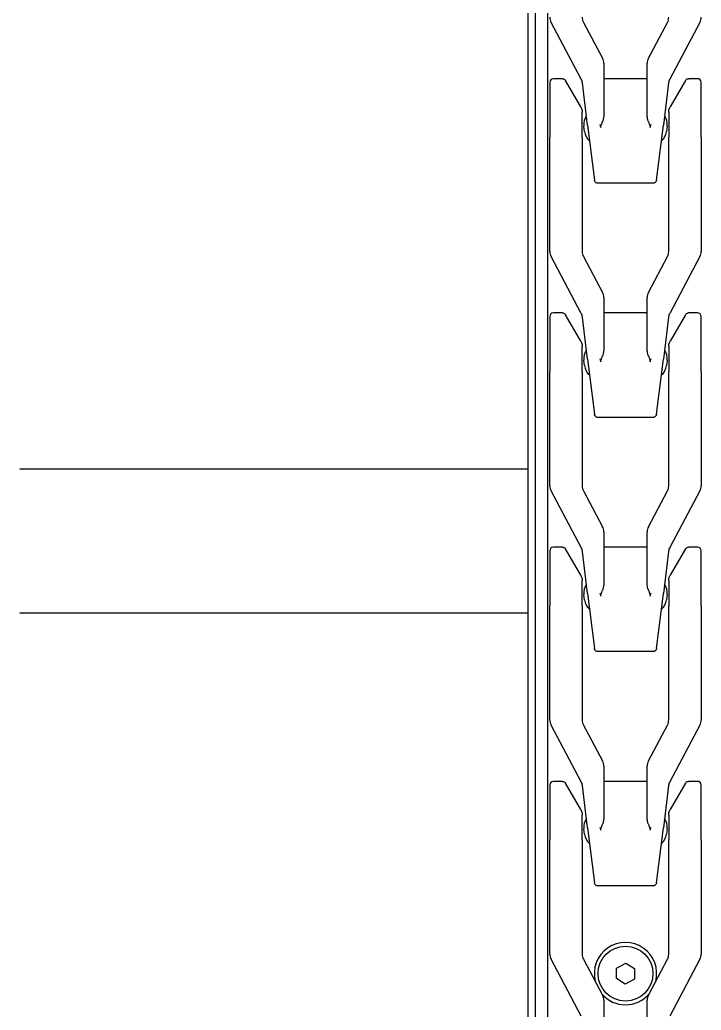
# Model space of a CAD drawing. Extents: x -3873 to 164127, y 7129 to 96529.
# Drawn here: x 42982.2 to 43171.2, y 50180.2 to 50455 of the extents above; entities that cross this region are included whole.
import ezdxf

# ---------------------------------------------------------------- set-up
doc = ezdxf.new("R2010")
doc.units = 0
doc.layers.add('LAYOUT', color=90, linetype='CONTINUOUS')
doc.layers.add('LAYOUT-KROMEKA', color=1, linetype='CONTINUOUS')

# ---------------------------------------------------------------- blocks, each defined once
blk = doc.blocks.new('A$Ccf7c2aec')
at = {"layer": 'LAYOUT-KROMEKA'}
for p, q in [((860.63, 623.1), (860.63, 764.1)), ((900.63, 623.1), (900.63, 764.1)), ((175.51, 623.1), (1836.63, 623.1)), ((175.51, 621.1), (1836.63, 621.1)), ((169.51, 617.6), (1840.63, 617.6)), ((748.85, 608.36), (764.62, 616.75)), ((766.03, 617.1), (797.73, 617.1)), ((812.98, 617.1), (797.73, 617.1)), ((813.85, 608.36), (829.62, 616.75)), ((813.98, 613.59), (813.98, 616.1)), ((831.03, 617.1), (862.73, 617.1)), ((877.98, 617.1), (862.73, 617.1)), ((878.85, 608.36), (894.62, 616.75)), ((878.98, 613.59), (878.98, 616.1)), ((896.03, 617.1), (927.73, 617.1)), ((942.98, 617.1), (927.73, 617.1)), ((943.85, 608.36), (959.62, 616.75)), ((943.98, 613.59), (943.98, 616.1)), ((961.03, 617.1), (992.73, 617.1)), ((1007.98, 617.1), (992.73, 617.1)), ((1008.85, 608.36), (1024.62, 616.75)), ((1008.98, 613.59), (1008.98, 616.1)), ((806.18, 608.5), (813.48, 612.72)), ((871.18, 608.5), (878.48, 612.72)), ((936.18, 608.5), (943.48, 612.72)), ((1001.18, 608.5), (1008.48, 612.72)), ((764.62, 607.75), (754.66, 602.45)), ((797.73, 608.1), (766.03, 608.1)), ((797.73, 608.1), (804.68, 608.1)), ((799.36, 607.49), (800.84, 607.67)), ((801.11, 606.6), (812.81, 608.03)), ((829.62, 607.75), (819.66, 602.45)), ((862.73, 608.1), (831.03, 608.1)), ((862.73, 608.1), (869.68, 608.1)), ((864.36, 607.49), (865.84, 607.67)), ((866.11, 606.6), (877.81, 608.03)), ((894.62, 607.75), (884.66, 602.45)), ((927.73, 608.1), (896.03, 608.1)), ((927.73, 608.1), (934.68, 608.1)), ((929.36, 607.49), (930.84, 607.67)), ((931.11, 606.6), (942.81, 608.03)), ((959.62, 607.75), (949.66, 602.45)), ((992.73, 608.1), (961.03, 608.1)), ((992.73, 608.1), (999.68, 608.1)), ((994.36, 607.49), (995.84, 607.67)), ((996.11, 606.6), (1007.81, 608.03)), ((1024.62, 607.75), (1014.66, 602.45)), ((801.11, 606.6), (785.86, 604.73)), ((866.11, 606.6), (850.86, 604.73)), ((931.11, 606.6), (915.86, 604.73)), ((996.11, 606.6), (980.86, 604.73)), ((753.25, 602.1), (739.13, 602.1)), ((784.98, 588.47), (784.98, 603.73)), ((818.25, 602.1), (804.13, 602.1)), ((813.98, 590.1), (813.98, 602.1)), ((849.98, 588.47), (849.98, 603.73)), ((883.25, 602.1), (869.13, 602.1)), ((878.98, 590.1), (878.98, 602.1)), ((914.98, 588.47), (914.98, 603.73)), ((948.25, 602.1), (934.13, 602.1)), ((943.98, 590.1), (943.98, 602.1)), ((979.98, 588.47), (979.98, 603.73)), ((1013.25, 602.1), (999.13, 602.1)), ((1008.98, 590.1), (1008.98, 602.1)), ((757.75, 596.17), (759.25, 598.63)), ((759.25, 598.63), (762.14, 598.56)), ((762.14, 598.56), (763.52, 596.03)), ((759.13, 593.64), (757.75, 596.17)), ((763.52, 596.03), (762.02, 593.57)), ((762.02, 593.57), (759.13, 593.64)), ((739.13, 590.1), (753.25, 590.1)), ((754.66, 589.75), (764.62, 584.45)), ((804.13, 590.1), (818.25, 590.1)), ((819.66, 589.75), (829.62, 584.45)), ((869.13, 590.1), (883.25, 590.1)), ((884.66, 589.75), (894.62, 584.45)), ((934.13, 590.1), (948.25, 590.1)), ((949.66, 589.75), (959.62, 584.45)), ((999.13, 590.1), (1013.25, 590.1)), ((1014.66, 589.75), (1024.62, 584.45)), ((785.86, 587.47), (801.11, 585.6)), ((812.81, 584.17), (801.11, 585.6)), ((850.86, 587.47), (866.11, 585.6)), ((877.81, 584.17), (866.11, 585.6)), ((915.86, 587.47), (931.11, 585.6)), ((942.81, 584.17), (931.11, 585.6)), ((980.86, 587.47), (996.11, 585.6)), ((1007.81, 584.17), (996.11, 585.6)), ((764.62, 575.45), (748.85, 583.84)), ((766.03, 584.1), (797.73, 584.1)), ((804.68, 584.1), (797.73, 584.1)), ((800.84, 584.53), (799.36, 584.71)), ((813.48, 579.48), (806.18, 583.7)), ((829.62, 575.45), (813.85, 583.84)), ((831.03, 584.1), (862.73, 584.1)), ((869.68, 584.1), (862.73, 584.1)), ((865.84, 584.53), (864.36, 584.71)), ((878.48, 579.48), (871.18, 583.7)), ((894.62, 575.45), (878.85, 583.84)), ((896.03, 584.1), (927.73, 584.1)), ((934.68, 584.1), (927.73, 584.1)), ((930.84, 584.53), (929.36, 584.71)), ((943.48, 579.48), (936.18, 583.7)), ((959.62, 575.45), (943.85, 583.84)), ((961.03, 584.1), (992.73, 584.1)), ((999.68, 584.1), (992.73, 584.1)), ((995.84, 584.53), (994.36, 584.71)), ((1008.48, 579.48), (1001.18, 583.7)), ((1024.62, 575.45), (1008.85, 583.84)), ((813.98, 576.1), (813.98, 578.61)), ((878.98, 576.1), (878.98, 578.61)), ((943.98, 576.1), (943.98, 578.61)), ((1008.98, 576.1), (1008.98, 578.61)), ((797.73, 575.1), (766.03, 575.1)), ((797.73, 575.1), (812.98, 575.1)), ((862.73, 575.1), (831.03, 575.1)), ((862.73, 575.1), (877.98, 575.1)), ((927.73, 575.1), (896.03, 575.1)), ((927.73, 575.1), (942.98, 575.1)), ((992.73, 575.1), (961.03, 575.1)), ((992.73, 575.1), (1007.98, 575.1))]:
    blk.add_line(p, q, dxfattribs=at)
blk.add_circle((760.63, 596.1), 7.62, dxfattribs=at)
for centre, radius, start, end in [((766.03, 614.1), 3, 90, 118), ((812.98, 616.1), 1, 0, 90), ((831.03, 614.1), 3, 90, 118), ((877.98, 616.1), 1, 0, 90), ((896.03, 614.1), 3, 90, 118), ((942.98, 616.1), 1, 0, 90), ((961.03, 614.1), 3, 90, 118), ((1007.98, 616.1), 1, 0, 90), ((1026.03, 614.1), 3, 90, 118), ((766.03, 605.1), 3, 90, 118), ((799.85, 603.52), 4, 96.9958, 140.527), ((801.33, 603.7), 4, 53.4646, 96.9958), ((812.44, 611.01), 3, 276.9958, 298), ((831.03, 605.1), 3, 90, 118), ((864.85, 603.52), 4, 96.9958, 140.527), ((866.33, 603.7), 4, 53.4646, 96.9958), ((877.44, 611.01), 3, 276.9958, 298), ((896.03, 605.1), 3, 90, 118), ((929.85, 603.52), 4, 96.9958, 140.527), ((931.33, 603.7), 4, 53.4646, 96.9958), ((942.44, 611.01), 3, 276.9958, 298), ((961.03, 605.1), 3, 90, 118), ((994.85, 603.52), 4, 96.9958, 140.527), ((996.33, 603.7), 4, 53.4646, 96.9958), ((1007.44, 611.01), 3, 276.9958, 298), ((1026.03, 605.1), 3, 90, 118), ((760.63, 596.1), 8.65, 255.4623, 104.5377), ((760.63, 596.1), 8.65, 131.4623, 228.5377), ((753.25, 605.1), 3, 270, 298), ((818.25, 605.1), 3, 270, 298), ((883.25, 605.1), 3, 270, 298), ((948.25, 605.1), 3, 270, 298), ((1013.25, 605.1), 3, 270, 298), ((753.25, 587.1), 3, 62, 90), ((818.25, 587.1), 3, 62, 90), ((883.25, 587.1), 3, 62, 90), ((948.25, 587.1), 3, 62, 90), ((1013.25, 587.1), 3, 62, 90), ((799.85, 588.68), 4, 219.473, 263.0042), ((864.85, 588.68), 4, 219.473, 263.0042), ((929.85, 588.68), 4, 219.473, 263.0042), ((994.85, 588.68), 4, 219.473, 263.0042), ((766.03, 587.1), 3, 242, 270), ((801.33, 588.5), 4, 263.0042, 306.5354), ((812.44, 581.19), 3, 62, 83.0042), ((831.03, 587.1), 3, 242, 270), ((866.33, 588.5), 4, 263.0042, 306.5354), ((877.44, 581.19), 3, 62, 83.0042), ((896.03, 587.1), 3, 242, 270), ((931.33, 588.5), 4, 263.0042, 306.5354), ((942.44, 581.19), 3, 62, 83.0042), ((961.03, 587.1), 3, 242, 270), ((996.33, 588.5), 4, 263.0042, 306.5354), ((1007.44, 581.19), 3, 62, 83.0042), ((1026.03, 587.1), 3, 242, 270), ((766.03, 578.1), 3, 242, 270), ((812.98, 576.1), 1, 270, 0), ((831.03, 578.1), 3, 242, 270), ((877.98, 576.1), 1, 270, 0), ((896.03, 578.1), 3, 242, 270), ((942.98, 576.1), 1, 270, 0), ((961.03, 578.1), 3, 242, 270), ((1007.98, 576.1), 1, 270, 0), ((1026.03, 578.1), 3, 242, 270)]:
    blk.add_arc(centre, radius, start, end, dxfattribs=at)
for points, knots in [([(813.98, 613.59), (813.98, 613.48), (813.96, 613.36), (813.89, 613.16), (813.84, 613.06), (813.71, 612.89), (813.63, 612.81), (813.52, 612.74), (813.5, 612.73), (813.48, 612.72)], [0.0000243, 0.0000243, 0.0000243, 0.0000243, 0.0328926, 0.0328926, 0.0653838, 0.0653838, 0.0978897, 0.0978897, 0.1042618, 0.1042618, 0.1042618, 0.1042618]), ([(878.98, 613.59), (878.98, 613.48), (878.96, 613.36), (878.89, 613.16), (878.84, 613.06), (878.71, 612.89), (878.63, 612.81), (878.52, 612.74), (878.5, 612.73), (878.48, 612.72)], [0.0000243, 0.0000243, 0.0000243, 0.0000243, 0.0328926, 0.0328926, 0.0653838, 0.0653838, 0.0978897, 0.0978897, 0.1042618, 0.1042618, 0.1042618, 0.1042618]), ([(943.98, 613.59), (943.98, 613.48), (943.96, 613.36), (943.89, 613.16), (943.84, 613.06), (943.71, 612.89), (943.63, 612.81), (943.52, 612.74), (943.5, 612.73), (943.48, 612.72)], [0.0000243, 0.0000243, 0.0000243, 0.0000243, 0.0328926, 0.0328926, 0.0653838, 0.0653838, 0.0978897, 0.0978897, 0.1042618, 0.1042618, 0.1042618, 0.1042618]), ([(1008.98, 613.59), (1008.98, 613.48), (1008.96, 613.36), (1008.89, 613.16), (1008.84, 613.06), (1008.71, 612.89), (1008.63, 612.81), (1008.52, 612.74), (1008.5, 612.73), (1008.48, 612.72)], [0.0000243, 0.0000243, 0.0000243, 0.0000243, 0.0328926, 0.0328926, 0.0653838, 0.0653838, 0.0978897, 0.0978897, 0.1042618, 0.1042618, 0.1042618, 0.1042618]), ([(806.18, 608.5), (805.87, 608.32), (805.53, 608.2), (805.17, 608.14), (805.08, 608.13), (804.99, 608.11), (804.89, 608.11), (804.82, 608.1), (804.75, 608.1), (804.68, 608.1)], [0, 0, 0, 0, 0.684637, 0.684637, 0.684637, 0.86523, 0.86523, 0.86523, 1, 1, 1, 1]), ([(871.18, 608.5), (870.87, 608.32), (870.53, 608.2), (870.17, 608.14), (870.08, 608.13), (869.99, 608.11), (869.89, 608.11), (869.82, 608.1), (869.75, 608.1), (869.68, 608.1)], [0, 0, 0, 0, 0.684637, 0.684637, 0.684637, 0.86523, 0.86523, 0.86523, 1, 1, 1, 1]), ([(936.18, 608.5), (935.87, 608.32), (935.53, 608.2), (935.17, 608.14), (935.08, 608.13), (934.99, 608.11), (934.89, 608.11), (934.82, 608.1), (934.75, 608.1), (934.68, 608.1)], [0, 0, 0, 0, 0.684637, 0.684637, 0.684637, 0.86523, 0.86523, 0.86523, 1, 1, 1, 1]), ([(1001.18, 608.5), (1000.87, 608.32), (1000.53, 608.2), (1000.17, 608.14), (1000.08, 608.13), (999.99, 608.11), (999.89, 608.11), (999.82, 608.1), (999.75, 608.1), (999.68, 608.1)], [0, 0, 0, 0, 0.684637, 0.684637, 0.684637, 0.86523, 0.86523, 0.86523, 1, 1, 1, 1]), ([(784.98, 603.73), (784.98, 603.84), (785, 603.95), (785.07, 604.16), (785.12, 604.25), (785.25, 604.43), (785.34, 604.5), (785.52, 604.62), (785.62, 604.67), (785.74, 604.7), (785.77, 604.71), (785.8, 604.72), (785.81, 604.72), (785.83, 604.72), (785.84, 604.72), (785.85, 604.72), (785.85, 604.72), (785.85, 604.73), (785.86, 604.73), (785.86, 604.73), (785.86, 604.73), (785.86, 604.73), (785.86, 604.73), (785.86, 604.73), (785.86, 604.73), (785.86, 604.73), (785.86, 604.73), (785.86, 604.73), (785.86, 604.73), (785.86, 604.73)], [0.0000031, 0.0000031, 0.0000031, 0.0000031, 0.0324341, 0.0324341, 0.064942, 0.064942, 0.0974473, 0.0974473, 0.1299526, 0.1299526, 0.137103, 0.137103, 0.1406951, 0.1406951, 0.1424933, 0.1424933, 0.1433926, 0.1433926, 0.1438423, 0.1438423, 0.1440672, 0.1440672, 0.1441796, 0.1441796, 0.1442358, 0.1442358, 0.1442639, 0.1442639, 0.1442889, 0.1442889, 0.1442889, 0.1442889]), ([(849.98, 603.73), (849.98, 603.84), (850, 603.95), (850.07, 604.16), (850.12, 604.25), (850.25, 604.43), (850.34, 604.5), (850.52, 604.62), (850.62, 604.67), (850.74, 604.7), (850.77, 604.71), (850.8, 604.72), (850.81, 604.72), (850.83, 604.72), (850.84, 604.72), (850.85, 604.72), (850.85, 604.72), (850.85, 604.73), (850.86, 604.73), (850.86, 604.73), (850.86, 604.73), (850.86, 604.73), (850.86, 604.73), (850.86, 604.73), (850.86, 604.73), (850.86, 604.73), (850.86, 604.73), (850.86, 604.73), (850.86, 604.73), (850.86, 604.73), (850.86, 604.73), (850.86, 604.73)], [0.0000031, 0.0000031, 0.0000031, 0.0000031, 0.0324341, 0.0324341, 0.064942, 0.064942, 0.0974473, 0.0974473, 0.1299526, 0.1299526, 0.137103, 0.137103, 0.1406951, 0.1406951, 0.1424933, 0.1424933, 0.1433926, 0.1433926, 0.1438423, 0.1438423, 0.1440672, 0.1440672, 0.1441796, 0.1441796, 0.1442358, 0.1442358, 0.1442639, 0.1442639, 0.144278, 0.144278, 0.1443519, 0.1443519, 0.1443519, 0.1443519]), ([(914.98, 603.73), (914.98, 603.84), (915, 603.95), (915.07, 604.16), (915.12, 604.25), (915.25, 604.43), (915.34, 604.5), (915.52, 604.62), (915.62, 604.67), (915.74, 604.7), (915.77, 604.71), (915.8, 604.72), (915.81, 604.72), (915.83, 604.72), (915.84, 604.72), (915.85, 604.72), (915.85, 604.72), (915.85, 604.73), (915.86, 604.73), (915.86, 604.73), (915.86, 604.73), (915.86, 604.73), (915.86, 604.73), (915.86, 604.73), (915.86, 604.73), (915.86, 604.73), (915.86, 604.73), (915.86, 604.73), (915.86, 604.73), (915.86, 604.73), (915.86, 604.73), (915.86, 604.73)], [0.0000031, 0.0000031, 0.0000031, 0.0000031, 0.0324341, 0.0324341, 0.064942, 0.064942, 0.0974473, 0.0974473, 0.1299526, 0.1299526, 0.137103, 0.137103, 0.1406951, 0.1406951, 0.1424933, 0.1424933, 0.1433926, 0.1433926, 0.1438423, 0.1438423, 0.1440672, 0.1440672, 0.1441796, 0.1441796, 0.1442358, 0.1442358, 0.1442639, 0.1442639, 0.144278, 0.144278, 0.1443241, 0.1443241, 0.1443241, 0.1443241]), ([(979.98, 603.73), (979.98, 603.84), (980, 603.95), (980.07, 604.16), (980.12, 604.25), (980.25, 604.43), (980.34, 604.5), (980.52, 604.62), (980.62, 604.67), (980.74, 604.7), (980.77, 604.71), (980.8, 604.72), (980.81, 604.72), (980.83, 604.72), (980.84, 604.72), (980.85, 604.72), (980.85, 604.72), (980.85, 604.73), (980.86, 604.73), (980.86, 604.73), (980.86, 604.73), (980.86, 604.73), (980.86, 604.73), (980.86, 604.73), (980.86, 604.73), (980.86, 604.73), (980.86, 604.73), (980.86, 604.73), (980.86, 604.73), (980.86, 604.73), (980.86, 604.73), (980.86, 604.73)], [0.0000031, 0.0000031, 0.0000031, 0.0000031, 0.0324341, 0.0324341, 0.064942, 0.064942, 0.0974473, 0.0974473, 0.1299526, 0.1299526, 0.137103, 0.137103, 0.1406951, 0.1406951, 0.1424933, 0.1424933, 0.1433926, 0.1433926, 0.1438423, 0.1438423, 0.1440672, 0.1440672, 0.1441796, 0.1441796, 0.1442358, 0.1442358, 0.1442639, 0.1442639, 0.144278, 0.144278, 0.1443058, 0.1443058, 0.1443058, 0.1443058]), ([(800.36, 602.88), (800.64, 602.95), (800.93, 603.02), (801.21, 603.09), (801.22, 603.1), (801.22, 603.1), (801.23, 603.1)], [0, 0, 0, 0, 0.971612, 0.971612, 0.971612, 1, 1, 1, 1]), ([(800.36, 602.88), (800.45, 602.91), (800.54, 602.92), (800.78, 602.92), (800.91, 602.89), (801.18, 602.8), (801.31, 602.75), (801.65, 602.62), (801.86, 602.54), (802.07, 602.46)], [-1.068908, -1.068908, -1.068908, -1.068908, -1.0410443, -1.0410443, -0.9974409, -0.9974409, -0.9538374, -0.9538374, -0.8852676, -0.8852676, -0.8852676, -0.8852676]), ([(804.13, 602.1), (803.56, 602.1), (802.86, 602.21), (802.21, 602.41), (802.14, 602.44), (802.07, 602.46)], [-0.3189368, -0.3189368, -0.3189368, -0.3189368, -0.1295167, -0.1295167, -0.1071311, -0.1071311, -0.1071311, -0.1071311]), ([(865.36, 602.88), (865.64, 602.95), (865.93, 603.02), (866.21, 603.09), (866.22, 603.1), (866.22, 603.1), (866.23, 603.1)], [0, 0, 0, 0, 0.971612, 0.971612, 0.971612, 1, 1, 1, 1]), ([(865.36, 602.88), (865.45, 602.91), (865.54, 602.92), (865.78, 602.92), (865.91, 602.89), (866.18, 602.8), (866.31, 602.75), (866.65, 602.62), (866.86, 602.54), (867.07, 602.46)], [-1.068908, -1.068908, -1.068908, -1.068908, -1.0410443, -1.0410443, -0.9974409, -0.9974409, -0.9538374, -0.9538374, -0.8852676, -0.8852676, -0.8852676, -0.8852676]), ([(869.13, 602.1), (868.56, 602.1), (867.86, 602.21), (867.21, 602.41), (867.14, 602.44), (867.07, 602.46)], [-0.3189368, -0.3189368, -0.3189368, -0.3189368, -0.1295167, -0.1295167, -0.1071311, -0.1071311, -0.1071311, -0.1071311]), ([(930.36, 602.88), (930.64, 602.95), (930.93, 603.02), (931.21, 603.09), (931.22, 603.1), (931.22, 603.1), (931.23, 603.1)], [0, 0, 0, 0, 0.971612, 0.971612, 0.971612, 1, 1, 1, 1]), ([(930.36, 602.88), (930.45, 602.91), (930.54, 602.92), (930.78, 602.92), (930.91, 602.89), (931.18, 602.8), (931.31, 602.75), (931.65, 602.62), (931.86, 602.54), (932.07, 602.46)], [-1.068908, -1.068908, -1.068908, -1.068908, -1.0410443, -1.0410443, -0.9974409, -0.9974409, -0.9538374, -0.9538374, -0.8852676, -0.8852676, -0.8852676, -0.8852676]), ([(934.13, 602.1), (933.56, 602.1), (932.86, 602.21), (932.21, 602.41), (932.14, 602.44), (932.07, 602.46)], [-0.3189368, -0.3189368, -0.3189368, -0.3189368, -0.1295167, -0.1295167, -0.1071311, -0.1071311, -0.1071311, -0.1071311]), ([(995.36, 602.88), (995.64, 602.95), (995.93, 603.02), (996.21, 603.09), (996.22, 603.1), (996.22, 603.1), (996.23, 603.1)], [0, 0, 0, 0, 0.971612, 0.971612, 0.971612, 1, 1, 1, 1]), ([(995.36, 602.88), (995.45, 602.91), (995.54, 602.92), (995.78, 602.92), (995.91, 602.89), (996.18, 602.8), (996.31, 602.75), (996.65, 602.62), (996.86, 602.54), (997.07, 602.46)], [-1.068908, -1.068908, -1.068908, -1.068908, -1.0410443, -1.0410443, -0.9974409, -0.9974409, -0.9538374, -0.9538374, -0.8852676, -0.8852676, -0.8852676, -0.8852676]), ([(999.13, 602.1), (998.56, 602.1), (997.86, 602.21), (997.21, 602.41), (997.14, 602.44), (997.07, 602.46)], [-0.3189368, -0.3189368, -0.3189368, -0.3189368, -0.1295167, -0.1295167, -0.1071311, -0.1071311, -0.1071311, -0.1071311]), ([(785.86, 587.47), (785.86, 587.47), (785.86, 587.47), (785.86, 587.47), (785.86, 587.47), (785.86, 587.47), (785.86, 587.47), (785.86, 587.47), (785.86, 587.47), (785.86, 587.47), (785.86, 587.47), (785.85, 587.47), (785.85, 587.47), (785.85, 587.48), (785.84, 587.48), (785.83, 587.48), (785.82, 587.48), (785.8, 587.48), (785.78, 587.49), (785.74, 587.5), (785.71, 587.5), (785.62, 587.53), (785.56, 587.56), (785.43, 587.63), (785.36, 587.68), (785.24, 587.79), (785.19, 587.86), (785.1, 588), (785.06, 588.07), (785, 588.25), (784.98, 588.36), (784.98, 588.47)], [0, 0, 0, 0, 0.0000293, 0.0000293, 0.0000666, 0.0000666, 0.0001413, 0.0001413, 0.0002906, 0.0002906, 0.0005892, 0.0005892, 0.0011863, 0.0011863, 0.0023805, 0.0023805, 0.0047676, 0.0047676, 0.0095318, 0.0095318, 0.018982, 0.018982, 0.0372887, 0.0372887, 0.0624815, 0.0624815, 0.0876743, 0.0876743, 0.1128671, 0.1128671, 0.1444966, 0.1444966, 0.1444966, 0.1444966]), ([(802.07, 589.74), (801.86, 589.66), (801.65, 589.58), (801.31, 589.45), (801.18, 589.4), (800.91, 589.31), (800.78, 589.28), (800.54, 589.28), (800.45, 589.29), (800.36, 589.32)], [0.8852676, 0.8852676, 0.8852676, 0.8852676, 0.9538374, 0.9538374, 0.9974409, 0.9974409, 1.0410443, 1.0410443, 1.068908, 1.068908, 1.068908, 1.068908]), ([(801.23, 589.1), (801.22, 589.1), (801.22, 589.1), (801.21, 589.11), (800.93, 589.18), (800.64, 589.25), (800.36, 589.32)], [0, 0, 0, 0, 0.028388, 0.028388, 0.028388, 1, 1, 1, 1]), ([(802.07, 589.74), (802.11, 589.75), (802.15, 589.76), (802.43, 589.86), (802.67, 589.92), (803.28, 590.05), (803.71, 590.1), (804.13, 590.1)], [-0.4553156, -0.4553156, -0.4553156, -0.4553156, -0.4433521, -0.4433521, -0.371047, -0.371047, -0.2439974, -0.2439974, -0.2439974, -0.2439974]), ([(850.86, 587.47), (850.8, 587.48), (850.74, 587.5), (850.62, 587.53), (850.56, 587.56), (850.43, 587.63), (850.36, 587.68), (850.24, 587.79), (850.19, 587.86), (850.1, 588), (850.06, 588.07), (850, 588.25), (849.98, 588.36), (849.98, 588.47)], [0, 0, 0, 0, 0.0189655, 0.0189655, 0.0372722, 0.0372722, 0.062465, 0.062465, 0.0876578, 0.0876578, 0.1128506, 0.1128506, 0.1444801, 0.1444801, 0.1444801, 0.1444801]), ([(867.07, 589.74), (866.86, 589.66), (866.65, 589.58), (866.31, 589.45), (866.18, 589.4), (865.91, 589.31), (865.78, 589.28), (865.54, 589.28), (865.45, 589.29), (865.36, 589.32)], [0.8852676, 0.8852676, 0.8852676, 0.8852676, 0.9538374, 0.9538374, 0.9974409, 0.9974409, 1.0410443, 1.0410443, 1.068908, 1.068908, 1.068908, 1.068908]), ([(866.23, 589.1), (866.22, 589.1), (866.22, 589.1), (866.21, 589.11), (865.93, 589.18), (865.64, 589.25), (865.36, 589.32)], [0, 0, 0, 0, 0.028388, 0.028388, 0.028388, 1, 1, 1, 1]), ([(867.07, 589.74), (867.11, 589.75), (867.15, 589.76), (867.43, 589.86), (867.67, 589.92), (868.28, 590.05), (868.71, 590.1), (869.13, 590.1)], [-0.4553156, -0.4553156, -0.4553156, -0.4553156, -0.4433521, -0.4433521, -0.371047, -0.371047, -0.2439974, -0.2439974, -0.2439974, -0.2439974]), ([(915.86, 587.47), (915.86, 587.47), (915.86, 587.47), (915.86, 587.47), (915.86, 587.47), (915.86, 587.47), (915.86, 587.47), (915.86, 587.47), (915.86, 587.47), (915.86, 587.47), (915.86, 587.47), (915.85, 587.47), (915.85, 587.47), (915.85, 587.48), (915.84, 587.48), (915.83, 587.48), (915.82, 587.48), (915.8, 587.48), (915.78, 587.49), (915.74, 587.5), (915.71, 587.5), (915.62, 587.53), (915.56, 587.56), (915.43, 587.63), (915.36, 587.68), (915.24, 587.79), (915.19, 587.86), (915.1, 588), (915.06, 588.07), (915, 588.25), (914.98, 588.36), (914.98, 588.47)], [0, 0, 0, 0, 0.0000293, 0.0000293, 0.0000666, 0.0000666, 0.0001413, 0.0001413, 0.0002906, 0.0002906, 0.0005892, 0.0005892, 0.0011863, 0.0011863, 0.0023805, 0.0023805, 0.0047676, 0.0047676, 0.0095318, 0.0095318, 0.018982, 0.018982, 0.0372887, 0.0372887, 0.0624815, 0.0624815, 0.0876743, 0.0876743, 0.1128671, 0.1128671, 0.1444966, 0.1444966, 0.1444966, 0.1444966]), ([(932.07, 589.74), (931.86, 589.66), (931.65, 589.58), (931.31, 589.45), (931.18, 589.4), (930.91, 589.31), (930.78, 589.28), (930.54, 589.28), (930.45, 589.29), (930.36, 589.32)], [0.8852676, 0.8852676, 0.8852676, 0.8852676, 0.9538374, 0.9538374, 0.9974409, 0.9974409, 1.0410443, 1.0410443, 1.068908, 1.068908, 1.068908, 1.068908]), ([(931.23, 589.1), (931.22, 589.1), (931.22, 589.1), (931.21, 589.11), (930.93, 589.18), (930.64, 589.25), (930.36, 589.32)], [0, 0, 0, 0, 0.028388, 0.028388, 0.028388, 1, 1, 1, 1]), ([(932.07, 589.74), (932.11, 589.75), (932.15, 589.76), (932.43, 589.86), (932.67, 589.92), (933.28, 590.05), (933.71, 590.1), (934.13, 590.1)], [-0.4553156, -0.4553156, -0.4553156, -0.4553156, -0.4433521, -0.4433521, -0.371047, -0.371047, -0.2439974, -0.2439974, -0.2439974, -0.2439974]), ([(980.86, 587.47), (980.8, 587.48), (980.74, 587.5), (980.62, 587.53), (980.56, 587.56), (980.43, 587.63), (980.36, 587.68), (980.24, 587.79), (980.19, 587.86), (980.1, 588), (980.06, 588.07), (980, 588.25), (979.98, 588.36), (979.98, 588.47)], [0, 0, 0, 0, 0.0189655, 0.0189655, 0.0372722, 0.0372722, 0.062465, 0.062465, 0.0876578, 0.0876578, 0.1128506, 0.1128506, 0.1444801, 0.1444801, 0.1444801, 0.1444801]), ([(997.07, 589.74), (996.86, 589.66), (996.65, 589.58), (996.31, 589.45), (996.18, 589.4), (995.91, 589.31), (995.78, 589.28), (995.54, 589.28), (995.45, 589.29), (995.36, 589.32)], [0.8852676, 0.8852676, 0.8852676, 0.8852676, 0.9538374, 0.9538374, 0.9974409, 0.9974409, 1.0410443, 1.0410443, 1.068908, 1.068908, 1.068908, 1.068908]), ([(996.23, 589.1), (996.22, 589.1), (996.22, 589.1), (996.21, 589.11), (995.93, 589.18), (995.64, 589.25), (995.36, 589.32)], [0, 0, 0, 0, 0.028388, 0.028388, 0.028388, 1, 1, 1, 1]), ([(997.07, 589.74), (997.11, 589.75), (997.15, 589.76), (997.43, 589.86), (997.67, 589.92), (998.28, 590.05), (998.71, 590.1), (999.13, 590.1)], [-0.4553156, -0.4553156, -0.4553156, -0.4553156, -0.4433521, -0.4433521, -0.371047, -0.371047, -0.2439974, -0.2439974, -0.2439974, -0.2439974]), ([(804.68, 584.1), (805.06, 584.1), (805.44, 584.03), (805.8, 583.88), (805.93, 583.83), (806.06, 583.77), (806.18, 583.7)], [0, 0, 0, 0, 0.729999, 0.729999, 0.729999, 1, 1, 1, 1]), ([(869.68, 584.1), (870.06, 584.1), (870.44, 584.03), (870.8, 583.88), (870.93, 583.83), (871.06, 583.77), (871.18, 583.7)], [0, 0, 0, 0, 0.729999, 0.729999, 0.729999, 1, 1, 1, 1]), ([(934.68, 584.1), (935.06, 584.1), (935.44, 584.03), (935.8, 583.88), (935.93, 583.83), (936.06, 583.77), (936.18, 583.7)], [0, 0, 0, 0, 0.729999, 0.729999, 0.729999, 1, 1, 1, 1]), ([(999.68, 584.1), (1000.06, 584.1), (1000.44, 584.03), (1000.8, 583.88), (1000.93, 583.83), (1001.06, 583.77), (1001.18, 583.7)], [0, 0, 0, 0, 0.729999, 0.729999, 0.729999, 1, 1, 1, 1]), ([(813.48, 579.48), (813.58, 579.43), (813.66, 579.36), (813.81, 579.19), (813.86, 579.1), (813.95, 578.9), (813.97, 578.79), (813.98, 578.66), (813.98, 578.64), (813.98, 578.61)], [0, 0, 0, 0, 0.0323681, 0.0323681, 0.0648784, 0.0648784, 0.0973836, 0.0973836, 0.104244, 0.104244, 0.104244, 0.104244]), ([(878.48, 579.48), (878.58, 579.43), (878.66, 579.36), (878.81, 579.19), (878.86, 579.1), (878.95, 578.9), (878.97, 578.79), (878.98, 578.66), (878.98, 578.64), (878.98, 578.61)], [0, 0, 0, 0, 0.0323681, 0.0323681, 0.0648784, 0.0648784, 0.0973836, 0.0973836, 0.104244, 0.104244, 0.104244, 0.104244]), ([(943.48, 579.48), (943.58, 579.43), (943.66, 579.36), (943.81, 579.19), (943.86, 579.1), (943.95, 578.9), (943.97, 578.79), (943.98, 578.66), (943.98, 578.64), (943.98, 578.61)], [0, 0, 0, 0, 0.0323681, 0.0323681, 0.0648784, 0.0648784, 0.0973836, 0.0973836, 0.104244, 0.104244, 0.104244, 0.104244]), ([(1008.48, 579.48), (1008.58, 579.43), (1008.66, 579.36), (1008.81, 579.19), (1008.86, 579.1), (1008.95, 578.9), (1008.97, 578.79), (1008.98, 578.66), (1008.98, 578.64), (1008.98, 578.61)], [0, 0, 0, 0, 0.0323681, 0.0323681, 0.0648784, 0.0648784, 0.0973836, 0.0973836, 0.104244, 0.104244, 0.104244, 0.104244])]:
    blk.add_open_spline(points, degree=3, knots=knots, dxfattribs=at)

msp = doc.modelspace()

# ---------------------------------------------------------------- block references
at = {"layer": 'LAYOUT', "color": 4, "linetype": 'Continuous', "ltscale": 20, "rotation": 89.99999999999999}
msp.add_blockref('A$Ccf7c2aec', (43746.26, 49429.67), dxfattribs=at)

doc.saveas('drawing.dxf')
